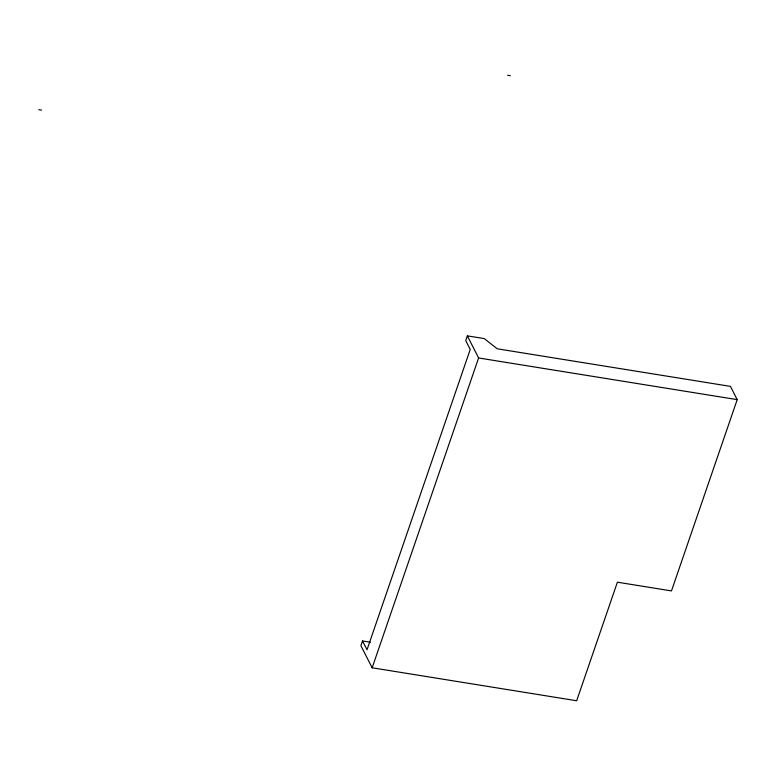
<?xml version="1.0" encoding="UTF-8"?>
<svg xmlns="http://www.w3.org/2000/svg" width="776" height="776" viewBox="0 0 776 776"><rect width="100%" height="100%" fill="white"/><g stroke="black" fill="none" stroke-linecap="round" stroke-linejoin="round"><path stroke-width="1.16" d="M362.528 640.947L360.898 645.69L372.16 667.787L576.665 700.747L617.395 582.194L671.482 590.914L737.2 399.64L730.439 386.38L497.212 348.793L484.253 338.588L467.356 335.872L465.726 340.606L470.227 349.452L367.029 649.784L362.528 640.947L370.414 642.218M372.16 667.787L478.608 357.969L467.356 335.872M507.611 75.253L510.317 75.689M38.8 109.668L41.506 110.105M478.608 357.969L737.2 399.64"/></g></svg>
